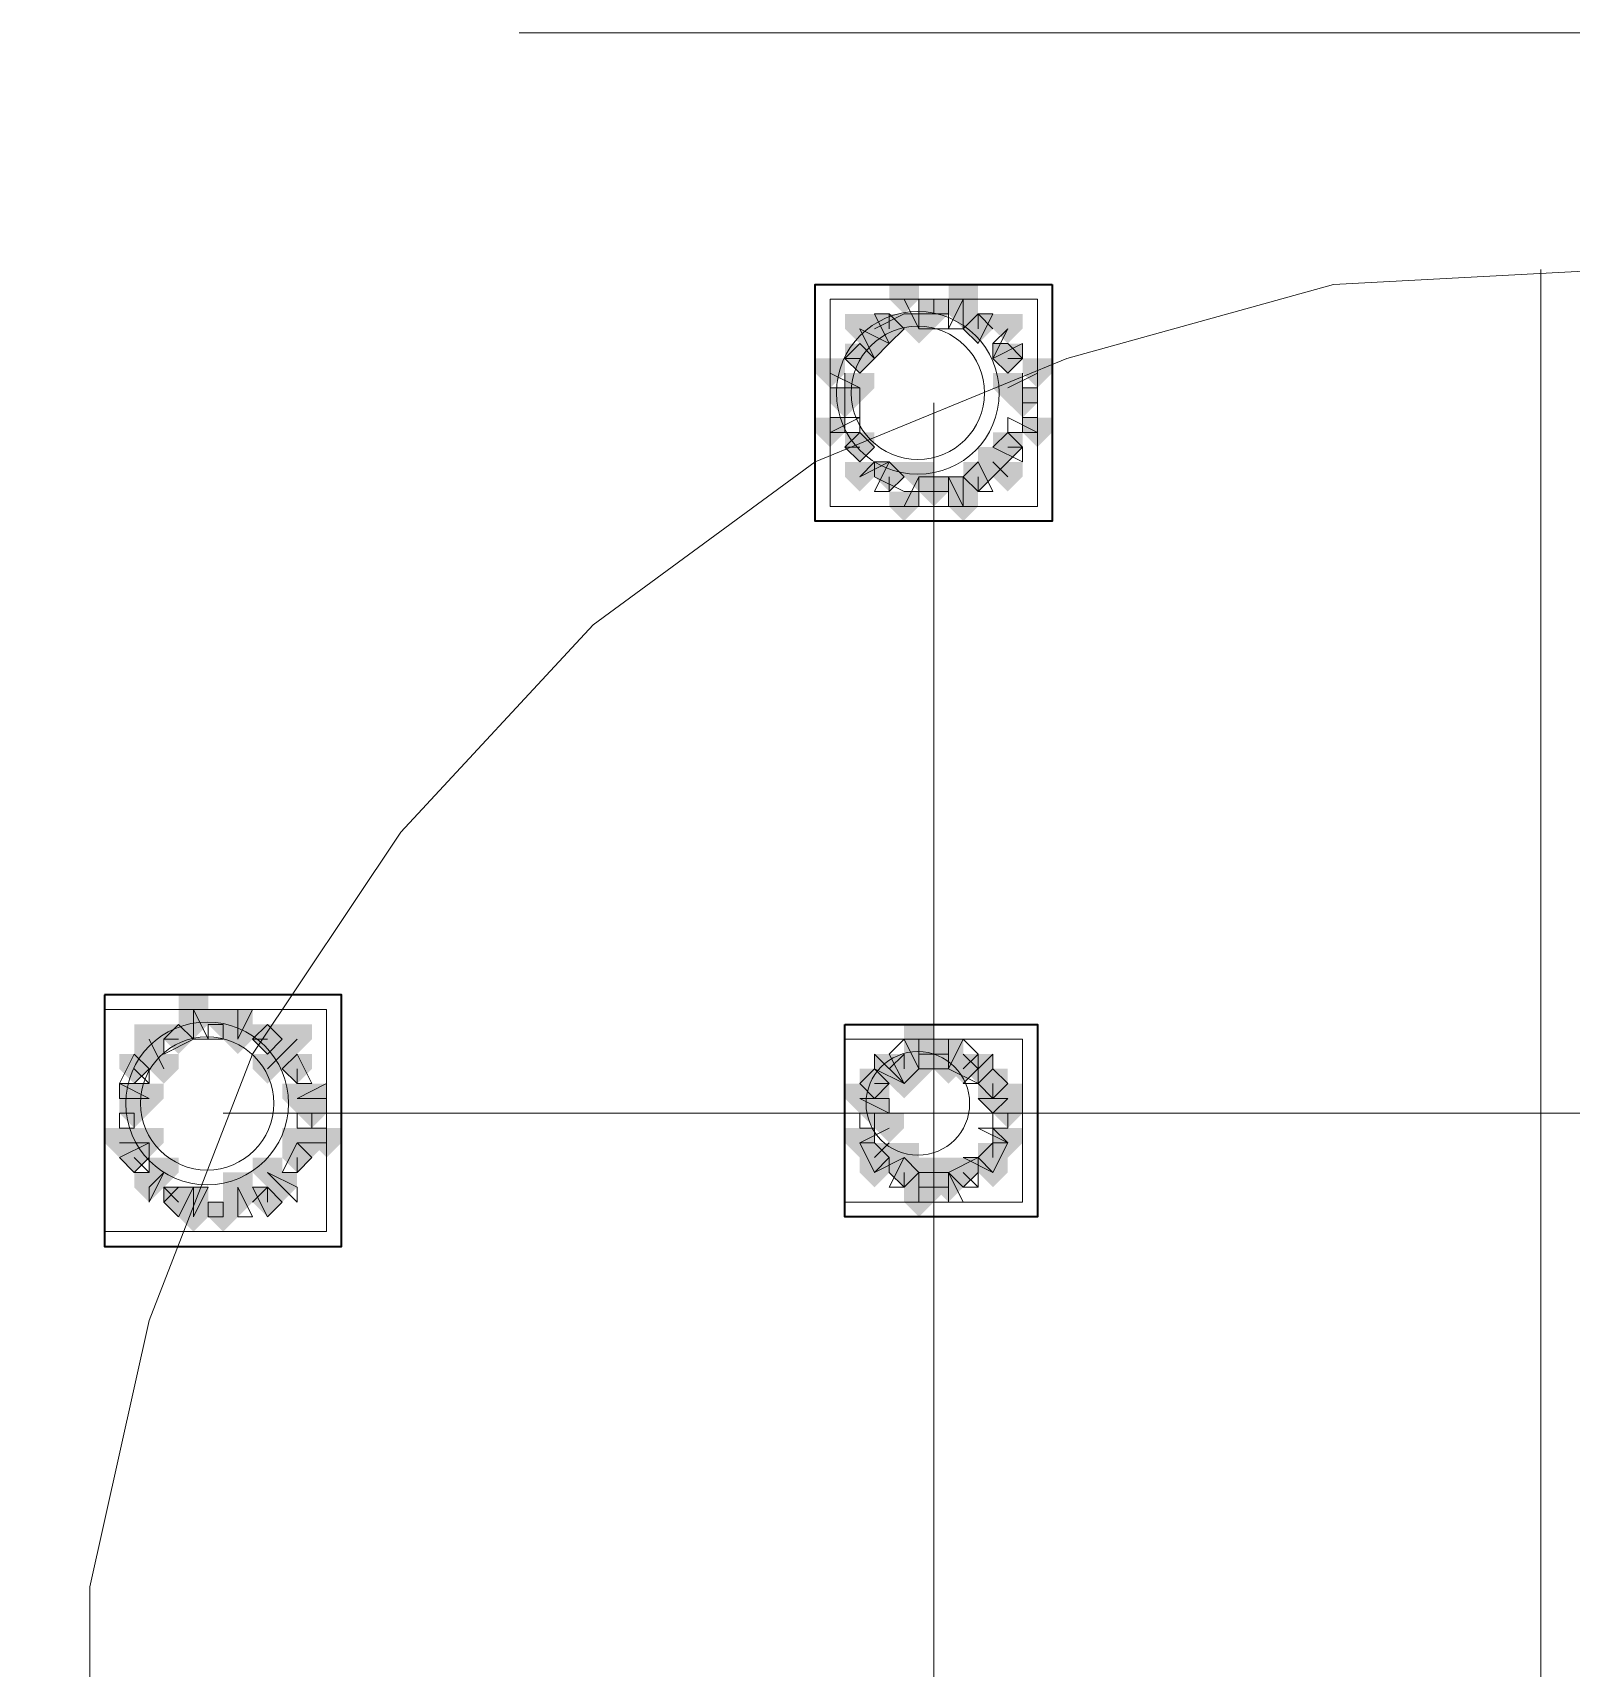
# Model space of a CAD drawing. Header units: millimetres. Extents: x 2315 to 4619, y 1334 to 1897.
# Drawn here: x 3759.81 to 3766.15, y 1554.92 to 1561.67 of the extents above; entities that cross this region are included whole.
import ezdxf

# ---------------------------------------------------------------- set-up
doc = ezdxf.new("R2010")
doc.units = ezdxf.units.MM
doc.linetypes.add('PDF_IMPORT', pattern=[1, 0.8, -0.2])
for name, color, linetype, true_color in [('PDF_10', 7, 'Continuous', 0x00b85c), ('PDF_AXIS', 7, 'Continuous', 0x00b85c), ('PDF_柱构件', 7, 'Continuous', 0x00b85c), ('PDF_转运站初步方案', 7, 'Continuous', 0x00b85c)]:
    doc.layers.add(name, color=color, linetype=linetype, true_color=true_color)
doc.layers.add('PDF_中心线层', color=1, linetype='Continuous')
doc.layers.add('PDF_粗实线层', color=7, linetype='Continuous')

msp = doc.modelspace()

# ---------------------------------------------------------------- hatches: boundary and pattern name
at = {"layer": 'PDF_10', "transparency": 33554559}
for points in [[(3763.523, 1560.5703), (3763.4619, 1560.5703), (3763.4619, 1560.5093), (3763.523, 1560.4482), (3763.584, 1560.5093), (3763.584, 1560.5703)], [(3763.523, 1560.5703), (3763.4619, 1560.5703), (3763.4619, 1560.5093), (3763.523, 1560.4482), (3763.584, 1560.5093), (3763.584, 1560.5703)], [(3763.3397, 1560.5093), (3763.2786, 1560.5093), (3763.2786, 1560.4482), (3763.3397, 1560.3871), (3763.4008, 1560.4482), (3763.4008, 1560.5093)], [(3763.3397, 1560.5093), (3763.2786, 1560.5093), (3763.2786, 1560.4482), (3763.3397, 1560.3871), (3763.4008, 1560.4482), (3763.4008, 1560.5093)], [(3763.7062, 1560.5093), (3763.6451, 1560.5093), (3763.6451, 1560.4482), (3763.7062, 1560.3871), (3763.7673, 1560.4482), (3763.7673, 1560.5093)], [(3763.7062, 1560.5093), (3763.6451, 1560.5093), (3763.6451, 1560.4482), (3763.7062, 1560.3871), (3763.7673, 1560.4482), (3763.7673, 1560.5093)], [(3763.2176, 1560.3871), (3763.1565, 1560.3871), (3763.1565, 1560.326), (3763.2176, 1560.2649), (3763.2786, 1560.326), (3763.2786, 1560.3871)], [(3763.2176, 1560.3871), (3763.1565, 1560.3871), (3763.1565, 1560.326), (3763.2176, 1560.2649), (3763.2786, 1560.326), (3763.2786, 1560.3871)], [(3763.8284, 1560.3871), (3763.7673, 1560.3871), (3763.7673, 1560.326), (3763.8284, 1560.2649), (3763.8895, 1560.326), (3763.8895, 1560.3871)], [(3763.8284, 1560.3871), (3763.7673, 1560.3871), (3763.7673, 1560.326), (3763.8284, 1560.2649), (3763.8895, 1560.326), (3763.8895, 1560.3871)], [(3763.1565, 1560.2039), (3763.0954, 1560.2039), (3763.0954, 1560.1428), (3763.1565, 1560.0817), (3763.2176, 1560.1428), (3763.2176, 1560.2039)], [(3763.1565, 1560.2039), (3763.0954, 1560.2039), (3763.0954, 1560.1428), (3763.1565, 1560.0817), (3763.2176, 1560.1428), (3763.2176, 1560.2039)], [(3763.1565, 1560.2039), (3763.0954, 1560.2039), (3763.0954, 1560.1428), (3763.1565, 1560.0817), (3763.2176, 1560.1428), (3763.2176, 1560.2039)], [(3763.8895, 1560.2039), (3763.8284, 1560.2039), (3763.8284, 1560.1428), (3763.8895, 1560.0817), (3763.9505, 1560.1428), (3763.9505, 1560.2039)], [(3763.8895, 1560.2039), (3763.8284, 1560.2039), (3763.8284, 1560.1428), (3763.8895, 1560.0817), (3763.9505, 1560.1428), (3763.9505, 1560.2039)], [(3763.2176, 1560.0206), (3763.1565, 1560.0206), (3763.1565, 1559.9595), (3763.2176, 1559.8985), (3763.2786, 1559.9595), (3763.2786, 1560.0206)], [(3763.2176, 1560.0206), (3763.1565, 1560.0206), (3763.1565, 1559.9595), (3763.2176, 1559.8985), (3763.2786, 1559.9595), (3763.2786, 1560.0206)], [(3763.8284, 1560.0206), (3763.7673, 1560.0206), (3763.7673, 1559.9595), (3763.8284, 1559.8985), (3763.8895, 1559.9595), (3763.8895, 1560.0206)], [(3763.8284, 1560.0206), (3763.7673, 1560.0206), (3763.7673, 1559.9595), (3763.8284, 1559.8985), (3763.8895, 1559.9595), (3763.8895, 1560.0206)], [(3763.3397, 1559.8985), (3763.2786, 1559.8985), (3763.2786, 1559.8374), (3763.3397, 1559.7763), (3763.4008, 1559.8374), (3763.4008, 1559.8985)], [(3763.3397, 1559.8985), (3763.2786, 1559.8985), (3763.2786, 1559.8374), (3763.3397, 1559.7763), (3763.4008, 1559.8374), (3763.4008, 1559.8985)], [(3763.7062, 1559.8985), (3763.6451, 1559.8985), (3763.6451, 1559.8374), (3763.7062, 1559.7763), (3763.7673, 1559.8374), (3763.7673, 1559.8985)], [(3763.7062, 1559.8985), (3763.6451, 1559.8985), (3763.6451, 1559.8374), (3763.7062, 1559.7763), (3763.7673, 1559.8374), (3763.7673, 1559.8985)], [(3763.523, 1559.8374), (3763.4619, 1559.8374), (3763.4619, 1559.7763), (3763.523, 1559.7152), (3763.584, 1559.7763), (3763.584, 1559.8374)], [(3763.523, 1559.8374), (3763.4619, 1559.8374), (3763.4619, 1559.7763), (3763.523, 1559.7152), (3763.584, 1559.7763), (3763.584, 1559.8374)], [(3760.4078, 1557.5774), (3760.3467, 1557.5774), (3760.3467, 1557.5163), (3760.4078, 1557.4552), (3760.4689, 1557.5163), (3760.4689, 1557.5774)], [(3760.4078, 1557.5774), (3760.3467, 1557.5774), (3760.3467, 1557.5163), (3760.4078, 1557.4552), (3760.4689, 1557.5163), (3760.4689, 1557.5774)], [(3760.5911, 1557.6385), (3760.53, 1557.6385), (3760.53, 1557.5774), (3760.5911, 1557.5163), (3760.6522, 1557.5774), (3760.6522, 1557.6385)], [(3760.5911, 1557.6385), (3760.53, 1557.6385), (3760.53, 1557.5774), (3760.5911, 1557.5163), (3760.6522, 1557.5774), (3760.6522, 1557.6385)], [(3760.7743, 1557.5774), (3760.7132, 1557.5774), (3760.7132, 1557.5163), (3760.7743, 1557.4552), (3760.8354, 1557.5163), (3760.8354, 1557.5774)], [(3760.7743, 1557.5774), (3760.7132, 1557.5774), (3760.7132, 1557.5163), (3760.7743, 1557.4552), (3760.8354, 1557.5163), (3760.8354, 1557.5774)], [(3760.7743, 1557.5774), (3760.7132, 1557.5774), (3760.7132, 1557.5163), (3760.7743, 1557.4552), (3760.8354, 1557.5163), (3760.8354, 1557.5774)], [(3763.523, 1557.5163), (3763.4619, 1557.5163), (3763.4619, 1557.4552), (3763.523, 1557.3941), (3763.584, 1557.4552), (3763.584, 1557.5163)], [(3763.523, 1557.5163), (3763.4619, 1557.5163), (3763.4619, 1557.4552), (3763.523, 1557.3941), (3763.584, 1557.4552), (3763.584, 1557.5163)], [(3760.2246, 1557.4552), (3760.1635, 1557.4552), (3760.1635, 1557.3941), (3760.2246, 1557.333), (3760.2857, 1557.3941), (3760.2857, 1557.4552)], [(3760.2246, 1557.4552), (3760.1635, 1557.4552), (3760.1635, 1557.3941), (3760.2246, 1557.333), (3760.2857, 1557.3941), (3760.2857, 1557.4552)], [(3760.8965, 1557.4552), (3760.8354, 1557.4552), (3760.8354, 1557.3941), (3760.8965, 1557.333), (3760.9576, 1557.3941), (3760.9576, 1557.4552)], [(3760.8965, 1557.4552), (3760.8354, 1557.4552), (3760.8354, 1557.3941), (3760.8965, 1557.333), (3760.9576, 1557.3941), (3760.9576, 1557.4552)], [(3763.4008, 1557.4552), (3763.3397, 1557.4552), (3763.3397, 1557.3941), (3763.4008, 1557.333), (3763.4619, 1557.3941), (3763.4619, 1557.4552)], [(3763.4008, 1557.4552), (3763.3397, 1557.4552), (3763.3397, 1557.3941), (3763.4008, 1557.333), (3763.4619, 1557.3941), (3763.4619, 1557.4552)], [(3763.6451, 1557.4552), (3763.584, 1557.4552), (3763.584, 1557.3941), (3763.6451, 1557.333), (3763.7062, 1557.3941), (3763.7062, 1557.4552)], [(3763.6451, 1557.4552), (3763.584, 1557.4552), (3763.584, 1557.3941), (3763.6451, 1557.333), (3763.7062, 1557.3941), (3763.7062, 1557.4552)], [(3763.2786, 1557.3941), (3763.2176, 1557.3941), (3763.2176, 1557.333), (3763.2786, 1557.272), (3763.3397, 1557.333), (3763.3397, 1557.3941)], [(3763.2786, 1557.3941), (3763.2176, 1557.3941), (3763.2176, 1557.333), (3763.2786, 1557.272), (3763.3397, 1557.333), (3763.3397, 1557.3941)], [(3763.7673, 1557.3941), (3763.7062, 1557.3941), (3763.7062, 1557.333), (3763.7673, 1557.272), (3763.8284, 1557.333), (3763.8284, 1557.3941)], [(3763.7673, 1557.3941), (3763.7062, 1557.3941), (3763.7062, 1557.333), (3763.7673, 1557.272), (3763.8284, 1557.333), (3763.8284, 1557.3941)], [(3763.7673, 1557.3941), (3763.7062, 1557.3941), (3763.7062, 1557.333), (3763.7673, 1557.272), (3763.8284, 1557.333), (3763.8284, 1557.3941)], [(3760.2246, 1557.272), (3760.1635, 1557.272), (3760.1635, 1557.2109), (3760.2246, 1557.1498), (3760.2857, 1557.2109), (3760.2857, 1557.272)], [(3760.2246, 1557.272), (3760.1635, 1557.272), (3760.1635, 1557.2109), (3760.2246, 1557.1498), (3760.2857, 1557.2109), (3760.2857, 1557.272)], [(3760.9576, 1557.272), (3760.8965, 1557.272), (3760.8965, 1557.2109), (3760.9576, 1557.1498), (3761.0186, 1557.2109), (3761.0186, 1557.272)], [(3760.9576, 1557.272), (3760.8965, 1557.272), (3760.8965, 1557.2109), (3760.9576, 1557.1498), (3761.0186, 1557.2109), (3761.0186, 1557.272)], [(3763.2786, 1557.272), (3763.2176, 1557.272), (3763.2176, 1557.2109), (3763.2786, 1557.1498), (3763.3397, 1557.2109), (3763.3397, 1557.272)], [(3763.2786, 1557.272), (3763.2176, 1557.272), (3763.2176, 1557.2109), (3763.2786, 1557.1498), (3763.3397, 1557.2109), (3763.3397, 1557.272)], [(3763.8284, 1557.272), (3763.7673, 1557.272), (3763.7673, 1557.2109), (3763.8284, 1557.1498), (3763.8895, 1557.2109), (3763.8895, 1557.272)], [(3763.8284, 1557.272), (3763.7673, 1557.272), (3763.7673, 1557.2109), (3763.8284, 1557.1498), (3763.8895, 1557.2109), (3763.8895, 1557.272)], [(3760.2246, 1557.0887), (3760.1635, 1557.0887), (3760.1635, 1557.0276), (3760.2246, 1556.9666), (3760.2857, 1557.0276), (3760.2857, 1557.0887)], [(3760.2246, 1557.0887), (3760.1635, 1557.0887), (3760.1635, 1557.0276), (3760.2246, 1556.9666), (3760.2857, 1557.0276), (3760.2857, 1557.0887)], [(3760.8965, 1557.0887), (3760.8354, 1557.0887), (3760.8354, 1557.0276), (3760.8965, 1556.9666), (3760.9576, 1557.0276), (3760.9576, 1557.0887)], [(3760.8965, 1557.0887), (3760.8354, 1557.0887), (3760.8354, 1557.0276), (3760.8965, 1556.9666), (3760.9576, 1557.0276), (3760.9576, 1557.0887)], [(3763.2786, 1557.0887), (3763.2176, 1557.0887), (3763.2176, 1557.0276), (3763.2786, 1556.9666), (3763.3397, 1557.0276), (3763.3397, 1557.0887)], [(3763.2786, 1557.0887), (3763.2176, 1557.0887), (3763.2176, 1557.0276), (3763.2786, 1556.9666), (3763.3397, 1557.0276), (3763.3397, 1557.0887)], [(3763.7673, 1557.0887), (3763.7062, 1557.0887), (3763.7062, 1557.0276), (3763.7673, 1556.9666), (3763.8284, 1557.0276), (3763.8284, 1557.0887)], [(3763.7673, 1557.0887), (3763.7062, 1557.0887), (3763.7062, 1557.0276), (3763.7673, 1556.9666), (3763.8284, 1557.0276), (3763.8284, 1557.0887)], [(3763.4008, 1557.0276), (3763.3397, 1557.0276), (3763.3397, 1556.9666), (3763.4008, 1556.9055), (3763.4619, 1556.9666), (3763.4619, 1557.0276)], [(3763.4008, 1557.0276), (3763.3397, 1557.0276), (3763.3397, 1556.9666), (3763.4008, 1556.9055), (3763.4619, 1556.9666), (3763.4619, 1557.0276)], [(3763.523, 1556.9666), (3763.4619, 1556.9666), (3763.4619, 1556.9055), (3763.523, 1556.8444), (3763.584, 1556.9055), (3763.584, 1556.9666)], [(3763.523, 1556.9666), (3763.4619, 1556.9666), (3763.4619, 1556.9055), (3763.523, 1556.8444), (3763.584, 1556.9055), (3763.584, 1556.9666)], [(3763.6451, 1557.0276), (3763.584, 1557.0276), (3763.584, 1556.9666), (3763.6451, 1556.9055), (3763.7062, 1556.9666), (3763.7062, 1557.0276)], [(3763.6451, 1557.0276), (3763.584, 1557.0276), (3763.584, 1556.9666), (3763.6451, 1556.9055), (3763.7062, 1556.9666), (3763.7062, 1557.0276)], [(3760.4078, 1556.9055), (3760.3467, 1556.9055), (3760.3467, 1556.8444), (3760.4078, 1556.7833), (3760.4689, 1556.8444), (3760.4689, 1556.9055)], [(3760.4078, 1556.9055), (3760.3467, 1556.9055), (3760.3467, 1556.8444), (3760.4078, 1556.7833), (3760.4689, 1556.8444), (3760.4689, 1556.9055)], [(3760.7743, 1556.9055), (3760.7132, 1556.9055), (3760.7132, 1556.8444), (3760.7743, 1556.7833), (3760.8354, 1556.8444), (3760.8354, 1556.9055)], [(3760.7743, 1556.9055), (3760.7132, 1556.9055), (3760.7132, 1556.8444), (3760.7743, 1556.7833), (3760.8354, 1556.8444), (3760.8354, 1556.9055)], [(3760.5911, 1556.8444), (3760.53, 1556.8444), (3760.53, 1556.7833), (3760.5911, 1556.7222), (3760.6522, 1556.7833), (3760.6522, 1556.8444)], [(3760.5911, 1556.8444), (3760.53, 1556.8444), (3760.53, 1556.7833), (3760.5911, 1556.7222), (3760.6522, 1556.7833), (3760.6522, 1556.8444)]]:
    msp.add_hatch(color=6, dxfattribs=at).paths.add_polyline_path(points)
at = {"layer": 'PDF_柱构件', "transparency": 33554559}
for points in [[(3763.4008, 1560.6314), (3763.3397, 1560.6314), (3763.3397, 1560.5703), (3763.4008, 1560.5093), (3763.4619, 1560.5703), (3763.4619, 1560.6314)], [(3763.6451, 1560.6314), (3763.584, 1560.6314), (3763.584, 1560.5703), (3763.6451, 1560.5093), (3763.7062, 1560.5703), (3763.7062, 1560.6314)], [(3763.6451, 1560.5703), (3763.584, 1560.5703), (3763.584, 1560.5093), (3763.6451, 1560.4482), (3763.7062, 1560.5093), (3763.7062, 1560.5703)], [(3763.2176, 1560.5093), (3763.1565, 1560.5093), (3763.1565, 1560.4482), (3763.2176, 1560.3871), (3763.2786, 1560.4482), (3763.2786, 1560.5093)], [(3763.4619, 1560.5093), (3763.4008, 1560.5093), (3763.4008, 1560.4482), (3763.4619, 1560.3871), (3763.523, 1560.4482), (3763.523, 1560.5093)], [(3763.8284, 1560.5093), (3763.7673, 1560.5093), (3763.7673, 1560.4482), (3763.8284, 1560.3871), (3763.8895, 1560.4482), (3763.8895, 1560.5093)], [(3763.2786, 1560.4482), (3763.2176, 1560.4482), (3763.2176, 1560.3871), (3763.2786, 1560.326), (3763.3397, 1560.3871), (3763.3397, 1560.4482)], [(3763.0954, 1560.326), (3763.0343, 1560.326), (3763.0343, 1560.2649), (3763.0954, 1560.2039), (3763.1565, 1560.2649), (3763.1565, 1560.326)], [(3763.9505, 1560.326), (3763.8895, 1560.326), (3763.8895, 1560.2649), (3763.9505, 1560.2039), (3764.0116, 1560.2649), (3764.0116, 1560.326)], [(3763.2176, 1560.2649), (3763.1565, 1560.2649), (3763.1565, 1560.2039), (3763.2176, 1560.1428), (3763.2786, 1560.2039), (3763.2786, 1560.2649)], [(3763.8284, 1560.2649), (3763.7673, 1560.2649), (3763.7673, 1560.2039), (3763.8284, 1560.1428), (3763.8895, 1560.2039), (3763.8895, 1560.2649)], [(3763.0954, 1560.0817), (3763.0343, 1560.0817), (3763.0343, 1560.0206), (3763.0954, 1559.9595), (3763.1565, 1560.0206), (3763.1565, 1560.0817)], [(3763.9505, 1560.0817), (3763.8895, 1560.0817), (3763.8895, 1560.0206), (3763.9505, 1559.9595), (3764.0116, 1560.0206), (3764.0116, 1560.0817)], [(3763.7673, 1559.9595), (3763.7062, 1559.9595), (3763.7062, 1559.8985), (3763.7673, 1559.8374), (3763.8284, 1559.8985), (3763.8284, 1559.9595)], [(3763.2176, 1559.8985), (3763.1565, 1559.8985), (3763.1565, 1559.8374), (3763.2176, 1559.7763), (3763.2786, 1559.8374), (3763.2786, 1559.8985)], [(3763.4619, 1559.8985), (3763.4008, 1559.8985), (3763.4008, 1559.8374), (3763.4619, 1559.7763), (3763.523, 1559.8374), (3763.523, 1559.8985)], [(3763.8284, 1559.8985), (3763.7673, 1559.8985), (3763.7673, 1559.8374), (3763.8284, 1559.7763), (3763.8895, 1559.8374), (3763.8895, 1559.8985)], [(3763.6451, 1559.8374), (3763.584, 1559.8374), (3763.584, 1559.7763), (3763.6451, 1559.7152), (3763.7062, 1559.7763), (3763.7062, 1559.8374)], [(3763.4008, 1559.7763), (3763.3397, 1559.7763), (3763.3397, 1559.7152), (3763.4008, 1559.6541), (3763.4619, 1559.7152), (3763.4619, 1559.7763)], [(3763.6451, 1559.7763), (3763.584, 1559.7763), (3763.584, 1559.7152), (3763.6451, 1559.6541), (3763.7062, 1559.7152), (3763.7062, 1559.7763)], [(3760.4689, 1557.6995), (3760.4078, 1557.6995), (3760.4078, 1557.6385), (3760.4689, 1557.5774), (3760.53, 1557.6385), (3760.53, 1557.6995)], [(3760.2857, 1557.5774), (3760.2246, 1557.5774), (3760.2246, 1557.5163), (3760.2857, 1557.4552), (3760.3467, 1557.5163), (3760.3467, 1557.5774)], [(3760.4689, 1557.6385), (3760.4078, 1557.6385), (3760.4078, 1557.5774), (3760.4689, 1557.5163), (3760.53, 1557.5774), (3760.53, 1557.6385)], [(3760.6522, 1557.6385), (3760.5911, 1557.6385), (3760.5911, 1557.5774), (3760.6522, 1557.5163), (3760.7132, 1557.5774), (3760.7132, 1557.6385)], [(3760.6522, 1557.5774), (3760.5911, 1557.5774), (3760.5911, 1557.5163), (3760.6522, 1557.4552), (3760.7132, 1557.5163), (3760.7132, 1557.5774)], [(3760.8965, 1557.5774), (3760.8354, 1557.5774), (3760.8354, 1557.5163), (3760.8965, 1557.4552), (3760.9576, 1557.5163), (3760.9576, 1557.5774)], [(3763.4619, 1557.5774), (3763.4008, 1557.5774), (3763.4008, 1557.5163), (3763.4619, 1557.4552), (3763.523, 1557.5163), (3763.523, 1557.5774)], [(3760.2857, 1557.5163), (3760.2246, 1557.5163), (3760.2246, 1557.4552), (3760.2857, 1557.3941), (3760.3467, 1557.4552), (3760.3467, 1557.5163)], [(3760.8354, 1557.5163), (3760.7743, 1557.5163), (3760.7743, 1557.4552), (3760.8354, 1557.3941), (3760.8965, 1557.4552), (3760.8965, 1557.5163)], [(3763.4619, 1557.5163), (3763.4008, 1557.5163), (3763.4008, 1557.4552), (3763.4619, 1557.3941), (3763.523, 1557.4552), (3763.523, 1557.5163)], [(3763.584, 1557.5163), (3763.523, 1557.5163), (3763.523, 1557.4552), (3763.584, 1557.3941), (3763.6451, 1557.4552), (3763.6451, 1557.5163)], [(3760.3467, 1557.4552), (3760.2857, 1557.4552), (3760.2857, 1557.3941), (3760.3467, 1557.333), (3760.4078, 1557.3941), (3760.4078, 1557.4552)], [(3760.7743, 1557.4552), (3760.7132, 1557.4552), (3760.7132, 1557.3941), (3760.7743, 1557.333), (3760.8354, 1557.3941), (3760.8354, 1557.4552)], [(3763.3397, 1557.4552), (3763.2786, 1557.4552), (3763.2786, 1557.3941), (3763.3397, 1557.333), (3763.4008, 1557.3941), (3763.4008, 1557.4552)], [(3763.4619, 1557.4552), (3763.4008, 1557.4552), (3763.4008, 1557.3941), (3763.4619, 1557.333), (3763.523, 1557.3941), (3763.523, 1557.4552)], [(3763.584, 1557.4552), (3763.523, 1557.4552), (3763.523, 1557.3941), (3763.584, 1557.333), (3763.6451, 1557.3941), (3763.6451, 1557.4552)], [(3763.7062, 1557.4552), (3763.6451, 1557.4552), (3763.6451, 1557.3941), (3763.7062, 1557.333), (3763.7673, 1557.3941), (3763.7673, 1557.4552)], [(3763.4008, 1557.3941), (3763.3397, 1557.3941), (3763.3397, 1557.333), (3763.4008, 1557.272), (3763.4619, 1557.333), (3763.4619, 1557.3941)], [(3760.2246, 1557.333), (3760.1635, 1557.333), (3760.1635, 1557.272), (3760.2246, 1557.2109), (3760.2857, 1557.272), (3760.2857, 1557.333)], [(3760.2857, 1557.333), (3760.2246, 1557.333), (3760.2246, 1557.272), (3760.2857, 1557.2109), (3760.3467, 1557.272), (3760.3467, 1557.333)], [(3760.8965, 1557.333), (3760.8354, 1557.333), (3760.8354, 1557.272), (3760.8965, 1557.2109), (3760.9576, 1557.272), (3760.9576, 1557.333)], [(3760.9576, 1557.333), (3760.8965, 1557.333), (3760.8965, 1557.272), (3760.9576, 1557.2109), (3761.0186, 1557.272), (3761.0186, 1557.333)], [(3763.2176, 1557.333), (3763.1565, 1557.333), (3763.1565, 1557.272), (3763.2176, 1557.2109), (3763.2786, 1557.272), (3763.2786, 1557.333)], [(3763.2786, 1557.333), (3763.2176, 1557.333), (3763.2176, 1557.272), (3763.2786, 1557.2109), (3763.3397, 1557.272), (3763.3397, 1557.333)], [(3763.7673, 1557.333), (3763.7062, 1557.333), (3763.7062, 1557.272), (3763.7673, 1557.2109), (3763.8284, 1557.272), (3763.8284, 1557.333)], [(3763.8284, 1557.333), (3763.7673, 1557.333), (3763.7673, 1557.272), (3763.8284, 1557.2109), (3763.8895, 1557.272), (3763.8895, 1557.333)], [(3763.3397, 1557.2109), (3763.2786, 1557.2109), (3763.2786, 1557.1498), (3763.3397, 1557.0887), (3763.4008, 1557.1498), (3763.4008, 1557.2109)], [(3760.1635, 1557.1498), (3760.1024, 1557.1498), (3760.1024, 1557.0887), (3760.1635, 1557.0276), (3760.2246, 1557.0887), (3760.2246, 1557.1498)], [(3760.2246, 1557.1498), (3760.1635, 1557.1498), (3760.1635, 1557.0887), (3760.2246, 1557.0276), (3760.2857, 1557.0887), (3760.2857, 1557.1498)], [(3760.2857, 1557.1498), (3760.2246, 1557.1498), (3760.2246, 1557.0887), (3760.2857, 1557.0276), (3760.3467, 1557.0887), (3760.3467, 1557.1498)], [(3760.8965, 1557.1498), (3760.8354, 1557.1498), (3760.8354, 1557.0887), (3760.8965, 1557.0276), (3760.9576, 1557.0887), (3760.9576, 1557.1498)], [(3760.9576, 1557.1498), (3760.8965, 1557.1498), (3760.8965, 1557.0887), (3760.9576, 1557.0276), (3761.0186, 1557.0887), (3761.0186, 1557.1498)], [(3761.0186, 1557.1498), (3760.9576, 1557.1498), (3760.9576, 1557.0887), (3761.0186, 1557.0276), (3761.0797, 1557.0887), (3761.0797, 1557.1498)], [(3763.2176, 1557.1498), (3763.1565, 1557.1498), (3763.1565, 1557.0887), (3763.2176, 1557.0276), (3763.2786, 1557.0887), (3763.2786, 1557.1498)], [(3763.8284, 1557.1498), (3763.7673, 1557.1498), (3763.7673, 1557.0887), (3763.8284, 1557.0276), (3763.8895, 1557.0887), (3763.8895, 1557.1498)], [(3763.4008, 1557.0887), (3763.3397, 1557.0887), (3763.3397, 1557.0276), (3763.4008, 1556.9666), (3763.4619, 1557.0276), (3763.4619, 1557.0887)], [(3760.2857, 1556.9666), (3760.2246, 1556.9666), (3760.2246, 1556.9055), (3760.2857, 1556.8444), (3760.3467, 1556.9055), (3760.3467, 1556.9666)], [(3760.3467, 1557.0276), (3760.2857, 1557.0276), (3760.2857, 1556.9666), (3760.3467, 1556.9055), (3760.4078, 1556.9666), (3760.4078, 1557.0276)], [(3760.6522, 1556.9666), (3760.5911, 1556.9666), (3760.5911, 1556.9055), (3760.6522, 1556.8444), (3760.7132, 1556.9055), (3760.7132, 1556.9666)], [(3760.7743, 1557.0276), (3760.7132, 1557.0276), (3760.7132, 1556.9666), (3760.7743, 1556.9055), (3760.8354, 1556.9666), (3760.8354, 1557.0276)], [(3760.8354, 1556.9666), (3760.7743, 1556.9666), (3760.7743, 1556.9055), (3760.8354, 1556.8444), (3760.8965, 1556.9055), (3760.8965, 1556.9666)], [(3763.2786, 1557.0276), (3763.2176, 1557.0276), (3763.2176, 1556.9666), (3763.2786, 1556.9055), (3763.3397, 1556.9666), (3763.3397, 1557.0276)], [(3763.4619, 1557.0276), (3763.4008, 1557.0276), (3763.4008, 1556.9666), (3763.4619, 1556.9055), (3763.523, 1556.9666), (3763.523, 1557.0276)], [(3763.4619, 1556.9666), (3763.4008, 1556.9666), (3763.4008, 1556.9055), (3763.4619, 1556.8444), (3763.523, 1556.9055), (3763.523, 1556.9666)], [(3763.584, 1557.0276), (3763.523, 1557.0276), (3763.523, 1556.9666), (3763.584, 1556.9055), (3763.6451, 1556.9666), (3763.6451, 1557.0276)], [(3763.584, 1556.9666), (3763.523, 1556.9666), (3763.523, 1556.9055), (3763.584, 1556.8444), (3763.6451, 1556.9055), (3763.6451, 1556.9666)], [(3763.7673, 1557.0276), (3763.7062, 1557.0276), (3763.7062, 1556.9666), (3763.7673, 1556.9055), (3763.8284, 1556.9666), (3763.8284, 1557.0276)], [(3760.4689, 1556.9055), (3760.4078, 1556.9055), (3760.4078, 1556.8444), (3760.4689, 1556.7833), (3760.53, 1556.8444), (3760.53, 1556.9055)], [(3760.6522, 1556.9055), (3760.5911, 1556.9055), (3760.5911, 1556.8444), (3760.6522, 1556.7833), (3760.7132, 1556.8444), (3760.7132, 1556.9055)], [(3763.4619, 1556.9055), (3763.4008, 1556.9055), (3763.4008, 1556.8444), (3763.4619, 1556.7833), (3763.523, 1556.8444), (3763.523, 1556.9055)], [(3760.4689, 1556.8444), (3760.4078, 1556.8444), (3760.4078, 1556.7833), (3760.4689, 1556.7222), (3760.53, 1556.7833), (3760.53, 1556.8444)]]:
    msp.add_hatch(color=6, dxfattribs=at).paths.add_polyline_path(points)
at = {"layer": 'PDF_转运站初步方案', "transparency": 33554559}
for points in [[(3763.523, 1560.5703), (3763.4619, 1560.5703), (3763.4619, 1560.5093), (3763.523, 1560.4482), (3763.584, 1560.5093), (3763.584, 1560.5703)], [(3763.523, 1560.5703), (3763.4619, 1560.5703), (3763.4619, 1560.5093), (3763.523, 1560.4482), (3763.584, 1560.5093), (3763.584, 1560.5703)], [(3763.3397, 1560.5093), (3763.2786, 1560.5093), (3763.2786, 1560.4482), (3763.3397, 1560.3871), (3763.4008, 1560.4482), (3763.4008, 1560.5093)], [(3763.3397, 1560.5093), (3763.2786, 1560.5093), (3763.2786, 1560.4482), (3763.3397, 1560.3871), (3763.4008, 1560.4482), (3763.4008, 1560.5093)], [(3763.7062, 1560.5093), (3763.6451, 1560.5093), (3763.6451, 1560.4482), (3763.7062, 1560.3871), (3763.7673, 1560.4482), (3763.7673, 1560.5093)], [(3763.7062, 1560.5093), (3763.6451, 1560.5093), (3763.6451, 1560.4482), (3763.7062, 1560.3871), (3763.7673, 1560.4482), (3763.7673, 1560.5093)], [(3763.2176, 1560.3871), (3763.1565, 1560.3871), (3763.1565, 1560.326), (3763.2176, 1560.2649), (3763.2786, 1560.326), (3763.2786, 1560.3871)], [(3763.2176, 1560.3871), (3763.1565, 1560.3871), (3763.1565, 1560.326), (3763.2176, 1560.2649), (3763.2786, 1560.326), (3763.2786, 1560.3871)], [(3763.8284, 1560.3871), (3763.7673, 1560.3871), (3763.7673, 1560.326), (3763.8284, 1560.2649), (3763.8895, 1560.326), (3763.8895, 1560.3871)], [(3763.8284, 1560.3871), (3763.7673, 1560.3871), (3763.7673, 1560.326), (3763.8284, 1560.2649), (3763.8895, 1560.326), (3763.8895, 1560.3871)], [(3763.1565, 1560.2039), (3763.0954, 1560.2039), (3763.0954, 1560.1428), (3763.1565, 1560.0817), (3763.2176, 1560.1428), (3763.2176, 1560.2039)], [(3763.1565, 1560.2039), (3763.0954, 1560.2039), (3763.0954, 1560.1428), (3763.1565, 1560.0817), (3763.2176, 1560.1428), (3763.2176, 1560.2039)], [(3763.8895, 1560.2039), (3763.8284, 1560.2039), (3763.8284, 1560.1428), (3763.8895, 1560.0817), (3763.9505, 1560.1428), (3763.9505, 1560.2039)], [(3763.8895, 1560.2039), (3763.8284, 1560.2039), (3763.8284, 1560.1428), (3763.8895, 1560.0817), (3763.9505, 1560.1428), (3763.9505, 1560.2039)], [(3763.2176, 1560.0206), (3763.1565, 1560.0206), (3763.1565, 1559.9595), (3763.2176, 1559.8985), (3763.2786, 1559.9595), (3763.2786, 1560.0206)], [(3763.2176, 1560.0206), (3763.1565, 1560.0206), (3763.1565, 1559.9595), (3763.2176, 1559.8985), (3763.2786, 1559.9595), (3763.2786, 1560.0206)], [(3763.8284, 1560.0206), (3763.7673, 1560.0206), (3763.7673, 1559.9595), (3763.8284, 1559.8985), (3763.8895, 1559.9595), (3763.8895, 1560.0206)], [(3763.8284, 1560.0206), (3763.7673, 1560.0206), (3763.7673, 1559.9595), (3763.8284, 1559.8985), (3763.8895, 1559.9595), (3763.8895, 1560.0206)], [(3763.3397, 1559.8985), (3763.2786, 1559.8985), (3763.2786, 1559.8374), (3763.3397, 1559.7763), (3763.4008, 1559.8374), (3763.4008, 1559.8985)], [(3763.3397, 1559.8985), (3763.2786, 1559.8985), (3763.2786, 1559.8374), (3763.3397, 1559.7763), (3763.4008, 1559.8374), (3763.4008, 1559.8985)], [(3763.7062, 1559.8985), (3763.6451, 1559.8985), (3763.6451, 1559.8374), (3763.7062, 1559.7763), (3763.7673, 1559.8374), (3763.7673, 1559.8985)], [(3763.7062, 1559.8985), (3763.6451, 1559.8985), (3763.6451, 1559.8374), (3763.7062, 1559.7763), (3763.7673, 1559.8374), (3763.7673, 1559.8985)], [(3763.523, 1559.8374), (3763.4619, 1559.8374), (3763.4619, 1559.7763), (3763.523, 1559.7152), (3763.584, 1559.7763), (3763.584, 1559.8374)], [(3763.523, 1559.8374), (3763.4619, 1559.8374), (3763.4619, 1559.7763), (3763.523, 1559.7152), (3763.584, 1559.7763), (3763.584, 1559.8374)], [(3760.4078, 1557.5774), (3760.3467, 1557.5774), (3760.3467, 1557.5163), (3760.4078, 1557.4552), (3760.4689, 1557.5163), (3760.4689, 1557.5774)], [(3760.4078, 1557.5774), (3760.3467, 1557.5774), (3760.3467, 1557.5163), (3760.4078, 1557.4552), (3760.4689, 1557.5163), (3760.4689, 1557.5774)], [(3760.5911, 1557.6385), (3760.53, 1557.6385), (3760.53, 1557.5774), (3760.5911, 1557.5163), (3760.6522, 1557.5774), (3760.6522, 1557.6385)], [(3760.5911, 1557.6385), (3760.53, 1557.6385), (3760.53, 1557.5774), (3760.5911, 1557.5163), (3760.6522, 1557.5774), (3760.6522, 1557.6385)], [(3760.7743, 1557.5774), (3760.7132, 1557.5774), (3760.7132, 1557.5163), (3760.7743, 1557.4552), (3760.8354, 1557.5163), (3760.8354, 1557.5774)], [(3760.7743, 1557.5774), (3760.7132, 1557.5774), (3760.7132, 1557.5163), (3760.7743, 1557.4552), (3760.8354, 1557.5163), (3760.8354, 1557.5774)], [(3763.523, 1557.5163), (3763.4619, 1557.5163), (3763.4619, 1557.4552), (3763.523, 1557.3941), (3763.584, 1557.4552), (3763.584, 1557.5163)], [(3763.523, 1557.5163), (3763.4619, 1557.5163), (3763.4619, 1557.4552), (3763.523, 1557.3941), (3763.584, 1557.4552), (3763.584, 1557.5163)], [(3760.2246, 1557.4552), (3760.1635, 1557.4552), (3760.1635, 1557.3941), (3760.2246, 1557.333), (3760.2857, 1557.3941), (3760.2857, 1557.4552)], [(3760.2246, 1557.4552), (3760.1635, 1557.4552), (3760.1635, 1557.3941), (3760.2246, 1557.333), (3760.2857, 1557.3941), (3760.2857, 1557.4552)], [(3760.8965, 1557.4552), (3760.8354, 1557.4552), (3760.8354, 1557.3941), (3760.8965, 1557.333), (3760.9576, 1557.3941), (3760.9576, 1557.4552)], [(3760.8965, 1557.4552), (3760.8354, 1557.4552), (3760.8354, 1557.3941), (3760.8965, 1557.333), (3760.9576, 1557.3941), (3760.9576, 1557.4552)], [(3763.4008, 1557.4552), (3763.3397, 1557.4552), (3763.3397, 1557.3941), (3763.4008, 1557.333), (3763.4619, 1557.3941), (3763.4619, 1557.4552)], [(3763.4008, 1557.4552), (3763.3397, 1557.4552), (3763.3397, 1557.3941), (3763.4008, 1557.333), (3763.4619, 1557.3941), (3763.4619, 1557.4552)], [(3763.6451, 1557.4552), (3763.584, 1557.4552), (3763.584, 1557.3941), (3763.6451, 1557.333), (3763.7062, 1557.3941), (3763.7062, 1557.4552)], [(3763.6451, 1557.4552), (3763.584, 1557.4552), (3763.584, 1557.3941), (3763.6451, 1557.333), (3763.7062, 1557.3941), (3763.7062, 1557.4552)], [(3763.2786, 1557.3941), (3763.2176, 1557.3941), (3763.2176, 1557.333), (3763.2786, 1557.272), (3763.3397, 1557.333), (3763.3397, 1557.3941)], [(3763.2786, 1557.3941), (3763.2176, 1557.3941), (3763.2176, 1557.333), (3763.2786, 1557.272), (3763.3397, 1557.333), (3763.3397, 1557.3941)], [(3763.7673, 1557.3941), (3763.7062, 1557.3941), (3763.7062, 1557.333), (3763.7673, 1557.272), (3763.8284, 1557.333), (3763.8284, 1557.3941)], [(3763.7673, 1557.3941), (3763.7062, 1557.3941), (3763.7062, 1557.333), (3763.7673, 1557.272), (3763.8284, 1557.333), (3763.8284, 1557.3941)], [(3760.2246, 1557.272), (3760.1635, 1557.272), (3760.1635, 1557.2109), (3760.2246, 1557.1498), (3760.2857, 1557.2109), (3760.2857, 1557.272)], [(3760.2246, 1557.272), (3760.1635, 1557.272), (3760.1635, 1557.2109), (3760.2246, 1557.1498), (3760.2857, 1557.2109), (3760.2857, 1557.272)], [(3760.9576, 1557.272), (3760.8965, 1557.272), (3760.8965, 1557.2109), (3760.9576, 1557.1498), (3761.0186, 1557.2109), (3761.0186, 1557.272)], [(3760.9576, 1557.272), (3760.8965, 1557.272), (3760.8965, 1557.2109), (3760.9576, 1557.1498), (3761.0186, 1557.2109), (3761.0186, 1557.272)], [(3763.2786, 1557.272), (3763.2176, 1557.272), (3763.2176, 1557.2109), (3763.2786, 1557.1498), (3763.3397, 1557.2109), (3763.3397, 1557.272)], [(3763.2786, 1557.272), (3763.2176, 1557.272), (3763.2176, 1557.2109), (3763.2786, 1557.1498), (3763.3397, 1557.2109), (3763.3397, 1557.272)], [(3763.8284, 1557.272), (3763.7673, 1557.272), (3763.7673, 1557.2109), (3763.8284, 1557.1498), (3763.8895, 1557.2109), (3763.8895, 1557.272)], [(3763.8284, 1557.272), (3763.7673, 1557.272), (3763.7673, 1557.2109), (3763.8284, 1557.1498), (3763.8895, 1557.2109), (3763.8895, 1557.272)], [(3760.2246, 1557.0887), (3760.1635, 1557.0887), (3760.1635, 1557.0276), (3760.2246, 1556.9666), (3760.2857, 1557.0276), (3760.2857, 1557.0887)], [(3760.2246, 1557.0887), (3760.1635, 1557.0887), (3760.1635, 1557.0276), (3760.2246, 1556.9666), (3760.2857, 1557.0276), (3760.2857, 1557.0887)], [(3760.8965, 1557.0887), (3760.8354, 1557.0887), (3760.8354, 1557.0276), (3760.8965, 1556.9666), (3760.9576, 1557.0276), (3760.9576, 1557.0887)], [(3760.8965, 1557.0887), (3760.8354, 1557.0887), (3760.8354, 1557.0276), (3760.8965, 1556.9666), (3760.9576, 1557.0276), (3760.9576, 1557.0887)], [(3763.2786, 1557.0887), (3763.2176, 1557.0887), (3763.2176, 1557.0276), (3763.2786, 1556.9666), (3763.3397, 1557.0276), (3763.3397, 1557.0887)], [(3763.2786, 1557.0887), (3763.2176, 1557.0887), (3763.2176, 1557.0276), (3763.2786, 1556.9666), (3763.3397, 1557.0276), (3763.3397, 1557.0887)], [(3763.7673, 1557.0887), (3763.7062, 1557.0887), (3763.7062, 1557.0276), (3763.7673, 1556.9666), (3763.8284, 1557.0276), (3763.8284, 1557.0887)], [(3763.7673, 1557.0887), (3763.7062, 1557.0887), (3763.7062, 1557.0276), (3763.7673, 1556.9666), (3763.8284, 1557.0276), (3763.8284, 1557.0887)], [(3763.4008, 1557.0276), (3763.3397, 1557.0276), (3763.3397, 1556.9666), (3763.4008, 1556.9055), (3763.4619, 1556.9666), (3763.4619, 1557.0276)], [(3763.4008, 1557.0276), (3763.3397, 1557.0276), (3763.3397, 1556.9666), (3763.4008, 1556.9055), (3763.4619, 1556.9666), (3763.4619, 1557.0276)], [(3763.523, 1556.9666), (3763.4619, 1556.9666), (3763.4619, 1556.9055), (3763.523, 1556.8444), (3763.584, 1556.9055), (3763.584, 1556.9666)], [(3763.523, 1556.9666), (3763.4619, 1556.9666), (3763.4619, 1556.9055), (3763.523, 1556.8444), (3763.584, 1556.9055), (3763.584, 1556.9666)], [(3763.6451, 1557.0276), (3763.584, 1557.0276), (3763.584, 1556.9666), (3763.6451, 1556.9055), (3763.7062, 1556.9666), (3763.7062, 1557.0276)], [(3763.6451, 1557.0276), (3763.584, 1557.0276), (3763.584, 1556.9666), (3763.6451, 1556.9055), (3763.7062, 1556.9666), (3763.7062, 1557.0276)], [(3760.4078, 1556.9055), (3760.3467, 1556.9055), (3760.3467, 1556.8444), (3760.4078, 1556.7833), (3760.4689, 1556.8444), (3760.4689, 1556.9055)], [(3760.4078, 1556.9055), (3760.3467, 1556.9055), (3760.3467, 1556.8444), (3760.4078, 1556.7833), (3760.4689, 1556.8444), (3760.4689, 1556.9055)], [(3760.7743, 1556.9055), (3760.7132, 1556.9055), (3760.7132, 1556.8444), (3760.7743, 1556.7833), (3760.8354, 1556.8444), (3760.8354, 1556.9055)], [(3760.7743, 1556.9055), (3760.7132, 1556.9055), (3760.7132, 1556.8444), (3760.7743, 1556.7833), (3760.8354, 1556.8444), (3760.8354, 1556.9055)], [(3760.5911, 1556.8444), (3760.53, 1556.8444), (3760.53, 1556.7833), (3760.5911, 1556.7222), (3760.6522, 1556.7833), (3760.6522, 1556.8444)], [(3760.5911, 1556.8444), (3760.53, 1556.8444), (3760.53, 1556.7833), (3760.5911, 1556.7222), (3760.6522, 1556.7833), (3760.6522, 1556.8444)]]:
    msp.add_hatch(color=6, dxfattribs=at).paths.add_polyline_path(points)

# ---------------------------------------------------------------- linework, layer by layer
at = {"layer": 'PDF_10', "color": 6, "lineweight": 18}
for points in [[(3763.523, 1560.5093), (3763.523, 1560.5703)], [(3763.4008, 1560.5093), (3763.2786, 1560.4482)], [(3763.3397, 1560.4482), (3763.3397, 1560.5093)], [(3763.584, 1560.5093), (3763.4619, 1560.5093)], [(3763.7673, 1560.4482), (3763.7062, 1560.5093), (3763.7062, 1560.4482)], [(3763.2176, 1560.3871), (3763.1565, 1560.326), (3763.2176, 1560.326)], [(3763.8284, 1560.326), (3763.8895, 1560.326), (3763.8284, 1560.3871)], [(3763.1565, 1560.2039), (3763.1565, 1560.0817)], [(3763.8895, 1560.0817), (3763.8895, 1560.2039)], [(3763.8895, 1560.1428), (3763.9505, 1560.1428)], [(3763.2176, 1559.9595), (3763.1565, 1559.9595), (3763.2176, 1559.8985)], [(3763.8284, 1559.8985), (3763.8895, 1559.9595), (3763.8284, 1559.9595)], [(3763.2786, 1559.8374), (3763.4008, 1559.7763)], [(3763.3397, 1559.8374), (3763.3397, 1559.7763)], [(3763.7062, 1559.8374), (3763.7062, 1559.7763), (3763.7673, 1559.8374)], [(3763.4619, 1559.7763), (3763.584, 1559.7763)], [(3763.523, 1559.7763), (3763.523, 1559.7152)], [(3760.53, 1557.5774), (3760.5911, 1557.5774), (3760.5911, 1557.5163)], [(3760.3467, 1557.5163), (3760.4078, 1557.5163), (3760.3467, 1557.5163)], [(3760.7132, 1557.5163), (3760.7743, 1557.5163)], [(3763.523, 1557.4552), (3763.523, 1557.5163)], [(3763.3397, 1557.3941), (3763.4008, 1557.4552), (3763.4008, 1557.3941)], [(3763.4619, 1557.4552), (3763.584, 1557.4552)], [(3763.6451, 1557.4552), (3763.7062, 1557.3941)], [(3763.6451, 1557.3941), (3763.7062, 1557.4552)], [(3760.2246, 1557.333), (3760.2857, 1557.3941)], [(3760.2857, 1557.333), (3760.2246, 1557.3941)], [(3760.8965, 1557.3941), (3760.8965, 1557.333), (3760.8965, 1557.3941)], [(3763.2786, 1557.272), (3763.3397, 1557.333), (3763.2786, 1557.333)], [(3763.7673, 1557.333), (3763.7673, 1557.272)], [(3760.2246, 1557.1498), (3760.2246, 1557.2109), (3760.1635, 1557.2109)], [(3760.8965, 1557.2109), (3760.9576, 1557.2109), (3760.9576, 1557.1498)], [(3763.2786, 1557.1498), (3763.2786, 1557.2109), (3763.2176, 1557.2109)], [(3763.7673, 1557.2109), (3763.8284, 1557.2109), (3763.8284, 1557.1498)], [(3763.3397, 1557.0276), (3763.2786, 1557.0887)], [(3763.3397, 1557.0887), (3763.2786, 1557.0276)], [(3763.7673, 1557.0276), (3763.7673, 1557.0887), (3763.7673, 1557.0276)], [(3760.2857, 1556.9666), (3760.2246, 1557.0276)], [(3760.2857, 1557.0276), (3760.2246, 1556.9666)], [(3760.8965, 1556.9666), (3760.8965, 1557.0276), (3760.8965, 1556.9666)], [(3763.4008, 1556.9666), (3763.4008, 1556.9055), (3763.3397, 1556.9666)], [(3763.523, 1556.9666), (3763.523, 1556.9055)], [(3763.7062, 1556.9666), (3763.6451, 1556.9055)], [(3763.6451, 1556.9666), (3763.7062, 1556.9055)], [(3760.4078, 1556.8444), (3760.3467, 1556.9055)], [(3760.4078, 1556.9055), (3760.3467, 1556.8444)], [(3760.7743, 1556.8444), (3760.7743, 1556.9055), (3760.7132, 1556.8444)], [(3763.584, 1556.9055), (3763.4619, 1556.9055)], [(3760.5911, 1556.8444), (3760.5911, 1556.7833), (3760.53, 1556.7833)]]:
    msp.add_lwpolyline(points, dxfattribs=at)
at = {"layer": 'PDF_AXIS', "color": 6, "lineweight": 18}
for points in [[(3763.9505, 1560.5703), (3763.9505, 1559.7152), (3763.0954, 1559.7152), (3763.0954, 1560.5703)], [(3760.1024, 1557.6385), (3760.1024, 1556.7222), (3761.0186, 1556.7222), (3761.0186, 1557.6385)], [(3763.1565, 1557.5163), (3763.1565, 1556.8444), (3763.8895, 1556.8444), (3763.8895, 1557.5163)]]:
    msp.add_lwpolyline(points, close=True, dxfattribs=at)
at = {"layer": 'PDF_中心线层', "color": 5, "linetype": 'PDF_IMPORT', "lineweight": 18, "ltscale": 14.048656}
msp.add_lwpolyline([(3703.0527, 1534.672), (3773.0516, 1534.672), (3773.0516, 1561.6698), (3703.0527, 1561.6698), (3703.0527, 1534.672)], dxfattribs=at)
at = {"layer": 'PDF_中心线层', "color": 6, "lineweight": 18}
for points in [[(3760.0413, 1554.7066), (3760.0413, 1555.2563), (3760.2857, 1556.3557), (3760.7132, 1557.4552), (3761.324, 1558.3714), (3762.1181, 1559.2266), (3763.0343, 1559.8985), (3764.0727, 1560.326), (3765.1722, 1560.6314), (3766.3327, 1560.6925), (3767.4322, 1560.5093), (3768.5316, 1560.1428), (3769.0813, 1559.8374)], [(3763.523, 1549.2093), (3763.523, 1560.1428)], [(3760.5911, 1557.2109), (3771.4635, 1557.2109)]]:
    msp.add_lwpolyline(points, dxfattribs=at)
msp.add_lwpolyline([(3766.0273, 1560.6925), (3766.0273, 1548.6595)], close=True, dxfattribs=at)
at = {"layer": 'PDF_柱构件', "color": 6, "lineweight": 18}
for points in [[(3763.4008, 1560.5703), (3763.4619, 1560.4482)], [(3763.584, 1560.4482), (3763.4619, 1560.4482), (3763.4619, 1560.5703), (3763.584, 1560.5703)], [(3763.6451, 1560.5703), (3763.6451, 1560.4482), (3763.584, 1560.4482)], [(3763.4008, 1560.4482), (3763.3397, 1560.3871), (3763.2786, 1560.5093), (3763.3397, 1560.5093)], [(3763.7062, 1560.3871), (3763.6451, 1560.4482), (3763.7062, 1560.5093), (3763.7673, 1560.5093)], [(3763.2176, 1560.4482), (3763.3397, 1560.3871), (3763.2786, 1560.326)], [(3763.8284, 1560.4482), (3763.7673, 1560.326), (3763.7673, 1560.3871)], [(3763.2786, 1560.326), (3763.2176, 1560.2649), (3763.1565, 1560.326), (3763.2176, 1560.3871)], [(3763.8284, 1560.2649), (3763.7673, 1560.326), (3763.8895, 1560.3871), (3763.8895, 1560.326)], [(3763.0954, 1560.2649), (3763.2176, 1560.2039)], [(3763.9505, 1560.2649), (3763.8284, 1560.2039)], [(3763.2176, 1560.2039), (3763.2176, 1560.0817), (3763.0954, 1560.0817), (3763.0954, 1560.2039)], [(3763.8895, 1560.0817), (3763.8895, 1560.2039), (3763.9505, 1560.2039), (3763.9505, 1560.0817)], [(3763.0954, 1560.0206), (3763.2176, 1560.0817), (3763.2176, 1560.0206)], [(3763.9505, 1560.0206), (3763.8284, 1560.0206), (3763.8284, 1560.0817)], [(3763.2176, 1560.0206), (3763.2786, 1559.9595), (3763.2176, 1559.8985), (3763.1565, 1559.9595)], [(3763.7673, 1559.9595), (3763.8284, 1560.0206), (3763.8895, 1559.9595), (3763.8895, 1559.8985)], [(3763.2176, 1559.8374), (3763.2786, 1559.8985), (3763.3397, 1559.8985)], [(3763.3397, 1559.8985), (3763.4008, 1559.8374), (3763.3397, 1559.7763), (3763.2786, 1559.7763)], [(3763.6451, 1559.8374), (3763.7062, 1559.8985), (3763.7673, 1559.7763), (3763.7062, 1559.7763)], [(3763.8284, 1559.8374), (3763.7673, 1559.8985)], [(3763.4008, 1559.7152), (3763.4619, 1559.8374)], [(3763.4619, 1559.8374), (3763.584, 1559.8374), (3763.584, 1559.7152), (3763.4619, 1559.7152)], [(3763.6451, 1559.7152), (3763.584, 1559.8374), (3763.6451, 1559.8374)], [(3760.3467, 1557.4552), (3760.4689, 1557.5163), (3760.4078, 1557.5774), (3760.3467, 1557.5163)], [(3760.4689, 1557.6385), (3760.4689, 1557.5163), (3760.53, 1557.5163)], [(3760.53, 1557.5163), (3760.5911, 1557.5163), (3760.5911, 1557.5774), (3760.53, 1557.5774)], [(3760.6522, 1557.6385), (3760.6522, 1557.5163), (3760.7132, 1557.6385)], [(3760.7132, 1557.5163), (3760.7743, 1557.4552), (3760.8354, 1557.5163), (3760.7743, 1557.5774)], [(3760.2857, 1557.5163), (3760.3467, 1557.3941)], [(3760.8965, 1557.5163), (3760.7743, 1557.3941)], [(3763.4008, 1557.333), (3763.4619, 1557.3941), (3763.4008, 1557.5163), (3763.3397, 1557.4552)], [(3763.4619, 1557.5163), (3763.4619, 1557.3941)], [(3763.4619, 1557.3941), (3763.584, 1557.3941), (3763.584, 1557.5163), (3763.4619, 1557.5163)], [(3763.584, 1557.5163), (3763.584, 1557.3941), (3763.6451, 1557.5163)], [(3763.584, 1557.3941), (3763.7062, 1557.333), (3763.7062, 1557.4552), (3763.6451, 1557.5163)], [(3760.2857, 1557.333), (3760.2857, 1557.3941), (3760.2246, 1557.4552), (3760.1635, 1557.333)], [(3760.8354, 1557.3941), (3760.8965, 1557.333), (3760.9576, 1557.333), (3760.8965, 1557.4552)], [(3763.2786, 1557.3941), (3763.4008, 1557.333), (3763.2786, 1557.4552)], [(3763.7673, 1557.4552), (3763.6451, 1557.333), (3763.7062, 1557.333), (3763.7673, 1557.3941)], [(3763.2786, 1557.272), (3763.3397, 1557.333), (3763.2786, 1557.3941), (3763.2176, 1557.333)], [(3763.7062, 1557.333), (3763.7673, 1557.272), (3763.8284, 1557.333), (3763.7673, 1557.3941)], [(3760.1635, 1557.272), (3760.2857, 1557.272), (3760.1635, 1557.333)], [(3761.0186, 1557.333), (3760.8965, 1557.272), (3761.0186, 1557.272)], [(3763.2176, 1557.272), (3763.3397, 1557.2109), (3763.3397, 1557.272)], [(3763.8284, 1557.272), (3763.7062, 1557.272), (3763.7673, 1557.2109)], [(3760.2246, 1557.1498), (3760.2246, 1557.2109), (3760.1635, 1557.2109), (3760.1635, 1557.1498)], [(3760.8965, 1557.2109), (3760.8965, 1557.1498), (3761.0186, 1557.1498), (3761.0186, 1557.2109)], [(3763.2786, 1557.1498), (3763.2786, 1557.2109), (3763.2176, 1557.2109), (3763.2176, 1557.1498)], [(3763.7673, 1557.2109), (3763.7673, 1557.1498), (3763.8284, 1557.1498), (3763.8284, 1557.2109)], [(3763.2176, 1557.0887), (3763.3397, 1557.1498)], [(3763.8284, 1557.0887), (3763.7673, 1557.1498), (3763.7062, 1557.1498)], [(3760.1635, 1557.0887), (3760.2857, 1557.0887)], [(3760.2857, 1556.9666), (3760.2857, 1557.0887), (3760.1635, 1557.0276), (3760.2246, 1556.9666)], [(3760.8965, 1557.0887), (3760.8354, 1556.9666), (3760.8965, 1556.9666), (3760.9576, 1557.0276)], [(3761.0186, 1557.0887), (3760.8965, 1557.0887)], [(3763.3397, 1557.0276), (3763.2786, 1557.0887), (3763.2176, 1557.0887), (3763.2786, 1556.9666)], [(3763.7673, 1557.0887), (3763.7062, 1557.0276), (3763.7673, 1556.9666), (3763.8284, 1557.0887)], [(3760.2857, 1556.8444), (3760.3467, 1556.9666), (3760.2857, 1556.9055)], [(3760.8965, 1556.9055), (3760.7743, 1556.9666), (3760.8965, 1556.8444)], [(3763.2786, 1556.9666), (3763.4008, 1557.0276)], [(3763.4619, 1556.9666), (3763.4008, 1557.0276), (3763.3397, 1556.9055), (3763.4008, 1556.9055)], [(3763.4619, 1556.8444), (3763.4619, 1556.9666)], [(3763.584, 1556.9666), (3763.4619, 1556.9666), (3763.4619, 1556.8444), (3763.584, 1556.8444)], [(3763.7062, 1557.0276), (3763.584, 1556.9666), (3763.6451, 1556.9055), (3763.7062, 1556.9055)], [(3763.6451, 1556.8444), (3763.584, 1556.9666), (3763.584, 1556.8444)], [(3763.7673, 1556.9666), (3763.7062, 1557.0276), (3763.6451, 1557.0276)], [(3760.4689, 1556.9055), (3760.3467, 1556.9055), (3760.3467, 1556.8444), (3760.4078, 1556.7833)], [(3760.4689, 1556.7833), (3760.53, 1556.9055), (3760.4689, 1556.9055)], [(3760.7132, 1556.7833), (3760.6522, 1556.9055), (3760.6522, 1556.7833)], [(3760.7743, 1556.9055), (3760.7132, 1556.9055), (3760.7743, 1556.7833), (3760.8354, 1556.8444)], [(3760.5911, 1556.8444), (3760.53, 1556.8444), (3760.53, 1556.7833), (3760.5911, 1556.7833)]]:
    msp.add_lwpolyline(points, close=True, dxfattribs=at)
for points in [[(3763.4619, 1560.5093), (3763.4008, 1560.5093)], [(3763.8284, 1560.3871), (3763.7673, 1560.3871)], [(3763.1565, 1560.2649), (3763.1565, 1560.2039)], [(3763.8895, 1560.2039), (3763.8895, 1560.2649)], [(3763.1565, 1560.0817), (3763.1565, 1560.0206)], [(3763.8895, 1560.0206), (3763.8895, 1560.0817)], [(3763.2786, 1559.8985), (3763.2786, 1559.8374)], [(3763.7673, 1559.8374), (3763.8284, 1559.8985)], [(3763.4008, 1559.7763), (3763.4619, 1559.7763)], [(3763.2786, 1557.0887), (3763.2786, 1557.1498)], [(3763.7673, 1557.1498), (3763.7673, 1557.0887)], [(3763.3397, 1556.9666), (3763.3397, 1557.0276)], [(3763.7062, 1557.0276), (3763.7062, 1556.9666)]]:
    msp.add_lwpolyline(points, dxfattribs=at)
at = {"layer": 'PDF_粗实线层', "color": 6, "lineweight": 35}
for points in [[(3764.0116, 1560.6314), (3764.0116, 1559.6541), (3763.0343, 1559.6541), (3763.0343, 1560.6314)], [(3760.1024, 1557.6995), (3760.1024, 1556.6612), (3761.0797, 1556.6612), (3761.0797, 1557.6995)], [(3763.1565, 1557.5774), (3763.9505, 1557.5774), (3763.9505, 1556.7833), (3763.1565, 1556.7833)]]:
    msp.add_lwpolyline(points, close=True, dxfattribs=at)
at = {"layer": 'PDF_转运站初步方案', "color": 6, "lineweight": 18}
for centre, radius in [((3763.4575, 1560.1834), 0.3359), ((3763.4575, 1560.1834), 0.2749), ((3760.5255, 1557.2514), 0.3359), ((3760.5255, 1557.2514), 0.2749), ((3763.4575, 1557.2514), 0.2138), ((3763.4575, 1557.2514), 0.2138)]:
    msp.add_circle(centre, radius, dxfattribs=at)

doc.saveas('drawing.dxf')
